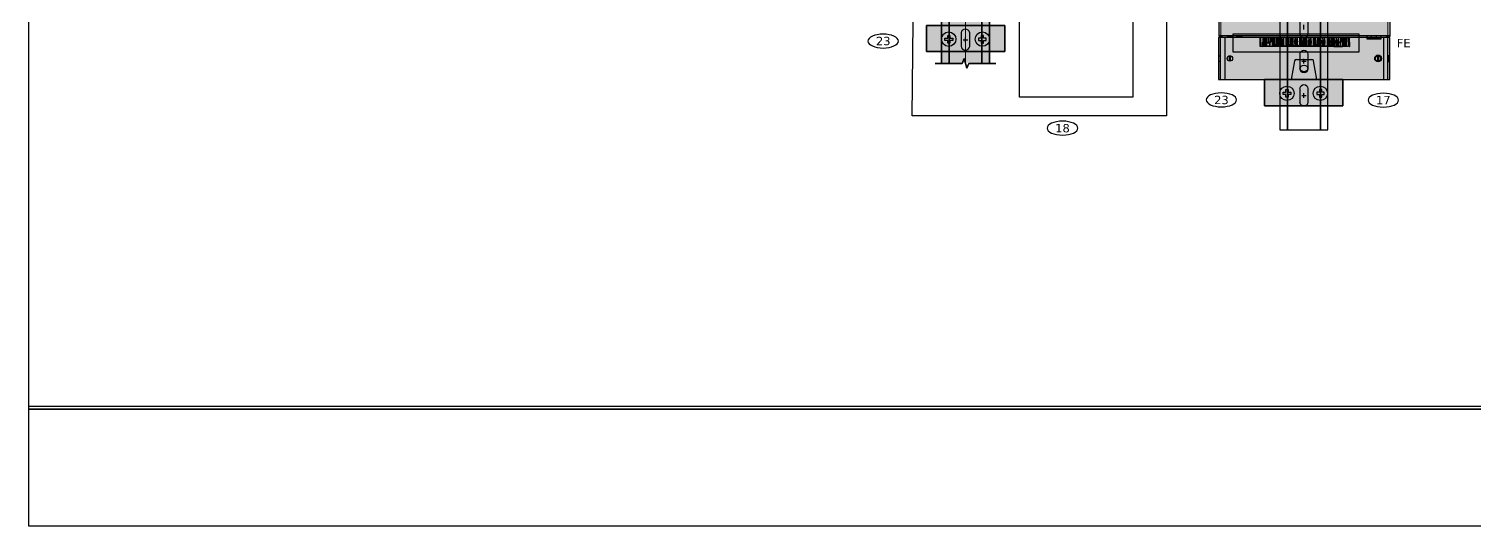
# Model space of a CAD drawing. Extents: x 9438 to 11125, y 1800 to 2873.
# Drawn here: x 9438 to 10476, y 1800 to 2158 of the extents above; entities that cross this region are included whole.
import ezdxf

# ---------------------------------------------------------------- set-up
doc = ezdxf.new("R2010")
doc.units = 0
doc.header["$LTSCALE"] = 10
doc.header["$MEASUREMENT"] = 0
doc.layers.add('G02-1-PRDXXXX-E-MRIO-01-P01-01$0$ANNOTATION', color=7, linetype='Continuous')
doc.layers.add('G02-1-PRDXXXX-E-MRIO-01-P01-01$0$TITLE', color=7, linetype='Continuous')
doc.layers.add('G02-1-PRDXXXX-E-MRIO-01-P01-01$0$View', color=251, linetype='Continuous', plot=False)
doc.styles.add('G02-1-PRDXXXX-E-MRIO-01-P01-01$0$PDF Swiss721BT-BoldCondensed', font='arial.ttf')
doc.styles.add('G02-1-PRDXXXX-E-MRIO-01-P01-01$0$PDF Verdana', font='verdana.ttf')

# ---------------------------------------------------------------- blocks, each defined once
blk = doc.blocks.new('G02-1-PRDXXXX-E-MRIO-01-P01-01$0$DV-54809-ZX-370-003')
at = {"layer": 'G02-1-PRDXXXX-E-MRIO-01-P01-01$0$ANNOTATION', "lineweight": 25}
for points in [[(655.7, 333.3), (655.7, 978.5), (661.1, 978.5), (661.1, 333.3), (661.1, 978.5), (684.8, 978.5), (684.8, 333.3), (684.8, 978.5), (690.2, 978.5), (690.2, 333.3), (690.2, 978.5), (684.8, 978.5), (684.8, 333.3), (684.8, 978.5), (673, 978.5), (661.1, 978.5), (661.1, 333.3), (661.1, 978.5), (655.7, 978.5)], [(916.1, 285), (933.4, 285), (933.4, 790.5), (928, 790.5), (928, 285), (928, 790.5), (916.1, 790.5), (904.3, 790.5), (904.3, 285), (904.3, 790.5), (898.9, 790.5), (898.9, 285)], [(933.4, 285), (933.4, 790.5), (928, 790.5), (928, 285), (928, 790.5), (904.3, 790.5), (904.3, 285), (904.3, 790.5), (898.9, 790.5), (898.9, 285)], [(857.6, 536.3), (855.4, 535.8), (855, 535.1), (855, 352.9), (855.4, 352.2), (857.6, 351.7), (885, 351.7), (961.4, 351.7), (961.4, 350.5), (971.7, 350.5), (971.7, 351.7), (975.6, 351.7), (977.8, 352.2), (978, 352.9), (978, 535.1), (977.1, 536.1), (975.6, 536.3), (971.7, 536.3), (971.7, 537.5), (961.4, 537.5), (961.4, 536.3), (857.7, 536.3)], [(644.9, 341.4), (644.9, 360.2), (701.3, 360.2), (701.3, 341.4)], [(701.3, 341.4), (701.3, 360.2), (644.9, 360.2), (644.9, 341.4)], [(865, 341.2), (955.8, 341.2), (955.8, 353.8), (865, 353.8), (865, 341.2), (955.8, 341.2), (955.8, 353.8), (865, 353.8)], [(661.8, 350.9), (663.8, 350.9), (663.8, 349.4), (661.8, 349.4), (661.8, 347.3), (660.3, 347.3), (660.3, 349.4), (658.2, 349.4), (658.2, 350.9), (660.3, 350.9), (660.3, 352.9), (661.8, 352.9)], [(684.3, 350.9), (682.3, 350.9), (682.3, 349.4), (684.3, 349.4), (684.3, 347.3), (685.8, 347.3), (685.8, 349.4), (687.9, 349.4), (687.9, 350.9), (685.8, 350.9), (685.8, 352.9), (684.3, 352.9)], [(855, 351.4), (854.7, 351.2), (854.7, 321.4), (855, 321.2), (977.6, 321.2), (977.8, 321.4), (977.8, 351.2), (977.6, 351.4), (946.8, 351.4), (946.1, 345), (946.1, 351.4), (942.4, 351.4), (942.4, 348.5), (942.9, 348.3), (943.9, 348.8), (943.9, 345.1), (937.3, 345.3), (937.3, 351.2), (937.3, 351.4), (936.1, 351.4), (935.8, 350.9), (935.8, 346.3), (934.3, 346.3), (934.3, 350.9), (933.9, 351.4), (932.7, 351.4), (932.7, 351.2), (932.7, 345.3), (927.5, 345.3), (927.5, 351.2), (927.3, 351.4), (926.1, 351.4), (926, 350.9), (926, 346.3), (924.4, 346.3), (924.4, 350.9), (924.1, 351.4), (922.9, 351.4), (922.8, 351.2), (922.8, 345.3), (917.7, 345.3), (917.7, 351.2), (917.5, 351.4), (916.3, 351.4), (916.1, 350.9), (916.1, 346.3), (914.6, 346.3), (914.6, 350.9), (914.3, 351.4), (913.1, 351.4), (912.9, 345.3), (907.9, 345.3), (907.9, 351.2), (907.7, 351.4), (906.5, 351.4), (906.2, 350.9), (906.2, 346.3), (904.6, 346.3), (904.6, 350.9), (904.5, 351.4), (903.3, 351.4), (903.1, 351.2), (903.1, 345.3), (898, 345.3), (898, 351.2), (897.9, 351.4), (896.7, 351.4), (896.3, 350.9), (896.3, 346.3), (894.8, 346.3), (894.8, 350.9), (894.6, 351.4), (891.9, 351.4), (891.9, 348.5), (892.3, 348.3), (893.3, 348.8), (893.3, 345.3), (889.4, 345.1), (889.4, 345), (889.2, 345), (888.9, 351.4), (886.9, 351.4), (886.7, 345.3), (886.5, 345), (884.7, 345), (884.7, 351.4)], [(916.3, 345), (884.7, 345), (884.7, 351.4), (854.7, 351.4), (854.7, 321.2), (977.8, 321.2), (977.8, 351.4), (948, 351.4), (948, 345)], [(886.7, 345), (887, 345.3), (887, 345.1), (886.9, 345.1), (886.9, 345)], [(929.2, 349.2), (929.5, 349.2)], [(930.5, 349.2), (931.1, 349.2)], [(948.8, 345), (948.7, 345), (948.7, 345.1), (948.5, 345.3), (948.5, 351.4), (948.7, 345.3)], [(856, 338.3), (856, 334.3), (855, 334.3), (855, 338.3)], [(976.6, 338.3), (976.6, 334.3), (977.6, 334.3), (977.6, 338.3)], [(887.9, 302.4), (887.9, 321.2), (944.1, 321.2), (944.1, 302.4)], [(944.1, 302.4), (944.1, 321.2), (887.9, 321.2), (887.9, 302.4)], [(904.8, 312.1), (906.7, 312.1), (906.7, 310.4), (904.8, 310.4), (904.8, 308.5), (903.1, 308.5), (903.1, 310.4), (901.1, 310.4), (901.1, 312.1), (903.1, 312.1), (903.1, 314), (904.8, 314)], [(927.2, 312.1), (925.3, 312.1), (925.3, 310.4), (927.2, 310.4), (927.2, 308.5), (928.9, 308.5), (928.9, 310.4), (930.7, 310.4), (930.7, 312.1), (928.9, 312.1), (928.9, 314), (927.2, 314)]]:
    blk.add_lwpolyline(points, close=True, dxfattribs=at)
at = {"layer": 'G02-1-PRDXXXX-E-MRIO-01-P01-01$0$ANNOTATION', "color": 7, "lineweight": 0, "true_color": 0xffffff}
for points in [[(684.8, 333.3), (684.8, 978.5), (684.8, 333.3)], [(961.4, 351.7), (857.6, 351.7), (975.6, 351.7)]]:
    blk.add_lwpolyline(points, close=True, dxfattribs=at)
at = {"layer": 'G02-1-PRDXXXX-E-MRIO-01-P01-01$0$ANNOTATION', "lineweight": 25}
for points in [[(962.9, 748.2), (962.9, 844.3), (793.2, 844.3), (793.2, 308.5), (711.8, 308.5), (711.8, 362.6)], [(891.8, 745.1), (891.8, 815.9), (817.3, 815.9), (817.3, 295.2), (634.7, 295.2), (635.4, 362.6)], [(913.1, 363.9), (913.1, 354.1)], [(919.2, 354.1), (919.2, 363.9)], [(669.9, 354.8), (669.9, 345)], [(676, 345), (676, 354.8)], [(916.1, 357.3), (916.1, 360.7)], [(671.3, 349.9), (674.7, 349.9)], [(673, 348.2), (673, 351.6)], [(855, 352.9), (978, 352.9)], [(856.2, 321.2), (856.2, 351.4)], [(859.2, 351.4), (859.2, 321.2)], [(861.1, 351.4), (861.1, 352.6), (864.5, 352.6), (864.5, 351.4)], [(864.5, 351.6), (861.1, 351.6)], [(867.9, 351.4), (867.9, 352.6), (871.4, 352.6), (871.4, 351.4)], [(871.4, 351.6), (867.9, 351.6)], [(886.5, 345), (886.7, 345), (886.7, 345.3), (886.9, 351.4), (887, 351.4), (888.9, 351.4)], [(887, 351.4), (887, 345.3), (887, 351.4)], [(887, 351.2), (887, 351.2)], [(887, 345.3), (887, 345.3)], [(888.9, 351.4), (889.2, 345), (888.9, 351.4)], [(889.2, 345), (889.2, 345)], [(889.2, 345), (889.2, 345)], [(889.2, 345), (889.2, 345)], [(893.1, 345.1), (889.4, 345.1), (889.4, 345)], [(891.9, 348.5), (891.9, 351.4), (894.6, 351.4), (894.8, 350.9), (894.8, 346.3)], [(892.3, 348.3), (893.3, 348.8), (893.3, 345.3)], [(893.1, 345.3), (893.1, 345.3)], [(896.3, 346.3), (896.3, 350.9), (896.7, 351.4), (897.9, 351.4)], [(897.9, 351.2), (897.9, 351.2)], [(898, 345.3), (898, 351.2)], [(898, 345.3), (898, 345.3)], [(902.9, 345.1), (898, 345.1)], [(899.7, 345.1), (899.6, 349.2), (899.7, 349.4), (899.7, 349.5)], [(900.2, 345.1), (900.1, 349.2), (900.2, 349.7), (900.1, 349.9), (899.9, 349.7)], [(901.4, 349.5), (901.4, 349.4), (901.4, 349.2), (901.2, 345.1)], [(902.9, 345.3), (902.9, 345.3)], [(903.1, 351.2), (903.1, 345.3)], [(903.3, 351.4), (904.5, 351.4), (904.6, 350.9), (904.6, 346.3)], [(903.3, 351.2), (903.3, 351.2)], [(906.2, 346.3), (906.2, 350.9), (906.5, 351.4), (907.7, 351.4)], [(907.7, 351.2), (907.7, 351.2)], [(907.9, 345.3), (907.9, 351.2)], [(907.9, 345.3), (907.9, 345.3)], [(912.9, 345.1), (907.9, 345.1)], [(909.7, 345.1), (909.5, 349.2), (909.5, 349.4), (909.5, 349.5)], [(910.1, 345.1), (909.9, 349.2), (910.1, 349.7), (909.9, 349.9), (909.7, 349.7)], [(910.7, 345.1), (910.9, 349.2), (910.7, 349.7), (910.9, 349.9), (911.1, 349.7)], [(911.2, 349.5), (911.2, 349.4), (911.2, 349.2), (911.1, 345.1)], [(911.2, 349.2), (911.2, 349.2)], [(912.9, 351.2), (912.9, 345.3)], [(912.9, 345.3), (912.9, 345.3)], [(913.1, 351.4), (914.3, 351.4), (914.6, 350.9), (914.6, 346.3)], [(913.1, 351.2), (913.1, 351.2)], [(916.1, 346.3), (916.1, 350.9), (916.3, 351.4), (917.5, 351.4)], [(917.5, 351.2), (917.5, 351.2)], [(917.7, 345.3), (917.7, 351.2)], [(917.8, 345.3), (917.8, 345.3)], [(922.8, 345.1), (917.8, 345.1)], [(919.5, 345.1), (919.4, 349.2), (919.4, 349.4), (919.4, 349.5)], [(919.9, 345.1), (919.7, 349.2), (919.9, 349.7), (919.7, 349.9), (919.5, 349.7)], [(920.6, 345.1), (920.7, 349.2), (920.6, 349.7), (920.7, 349.9), (920.9, 349.7)], [(921.1, 349.5), (921.1, 349.4), (921.2, 349.2), (921.1, 345.1)], [(922.8, 351.2), (922.8, 345.3)], [(922.8, 345.3), (922.8, 345.3)], [(922.9, 351.4), (924.1, 351.4), (924.4, 350.9), (924.4, 346.3)], [(922.9, 351.2), (922.9, 351.2)], [(926, 346.3), (926, 350.9), (926.1, 351.4), (927.3, 351.4)], [(927.3, 351.2), (927.3, 351.2)], [(927.5, 345.3), (927.5, 351.2)], [(932.9, 345), (932.7, 345.1), (927.5, 345.1)], [(927.7, 345.3), (927.7, 345.3)], [(929.4, 345.1), (929.2, 349.2), (929.2, 349.4), (929.4, 349.4), (929.5, 349.2), (929.7, 349.7), (929.5, 349.9), (929.4, 349.7), (929.4, 349.4), (929.5, 349.2), (929.7, 345.1)], [(929.2, 349.4), (929.2, 349.5)], [(929.2, 349.2), (929.2, 349.2)], [(930.4, 345.1), (930.5, 349.2), (930.4, 349.7), (930.5, 349.9), (930.9, 349.7), (930.7, 349.4), (930.5, 349.2), (930.7, 349.4), (931.1, 349.4)], [(930.9, 349.5), (931.1, 349.4), (931.1, 349.2), (930.9, 345.1)], [(932.6, 345.3), (932.6, 345.3)], [(932.7, 351.4), (933.9, 351.4), (934.3, 350.9), (934.3, 346.3)], [(932.7, 351.2), (932.7, 345.3)], [(932.7, 351.2), (932.7, 351.2)], [(935.8, 346.3), (935.8, 350.9), (936.1, 351.4), (937.3, 351.4)], [(937.3, 345.3), (937.3, 351.2)], [(937.3, 351.2), (937.3, 351.2)], [(937.5, 345.1), (943.9, 345.1), (943.9, 348.8), (942.9, 348.3)], [(937.5, 345.3), (937.5, 345.3)], [(939.2, 345.1), (939, 349.2), (939, 349.4), (939.2, 349.5)], [(939.5, 349.2), (939.7, 349.7), (939.5, 349.9), (939.2, 349.7)], [(939.7, 345.1), (939.3, 349.2)], [(940.7, 349.5), (940.9, 349.4), (940.9, 349.2), (940.7, 345.1)], [(946.1, 345), (946.1, 351.4), (942.4, 351.4), (942.4, 348.5)], [(946.5, 345), (946.8, 351.4), (946.5, 345)], [(946.5, 345), (946.5, 345)], [(946.8, 351.4), (948.7, 351.4), (948.8, 345.3), (948.8, 345.1), (949, 345)], [(948.5, 351.2), (948.5, 351.2)], [(948.7, 345.1), (948.7, 345.1)], [(964.6, 351.4), (964.6, 352.6), (961.2, 352.6), (961.2, 351.4)], [(961.2, 351.6), (964.6, 351.6)], [(971.5, 351.4), (971.5, 352.6), (968.1, 352.6), (968.1, 351.4)], [(968.1, 351.6), (971.5, 351.6)], [(973.4, 351.4), (973.4, 321.2)], [(976.3, 321.2), (976.3, 351.4)], [(694.8, 332.9), (675.3, 332.9), (673.8, 329.4), (672.1, 336.5), (670.6, 332.9), (651.1, 332.9), (670.6, 332.9), (672.1, 336.5), (673.8, 329.4), (675.3, 332.9), (694.8, 332.9), (675.3, 332.9), (673.8, 329.5), (672.1, 336.5), (670.6, 332.9), (651.1, 332.9)], [(862.6, 334.5), (862.6, 338.2)], [(863.3, 334.5), (863.3, 338.2)], [(907.2, 321.2), (909.5, 334.6)], [(910.7, 335.6), (921.9, 335.6)], [(913.1, 339.4), (913.1, 329.5)], [(914.5, 334.5), (917.8, 334.5)], [(916.1, 332.8), (916.1, 336.1)], [(919.2, 329.5), (919.2, 339.4)], [(969.2, 334.5), (969.2, 338.2)], [(970, 334.5), (970, 338.2)], [(913.1, 314.8), (913.1, 304.8)], [(919.2, 304.8), (919.2, 314.8)], [(914.5, 309.7), (917.8, 309.7)], [(916.1, 308), (916.1, 311.4)]]:
    blk.add_lwpolyline(points, dxfattribs=at)
at = {"layer": 'G02-1-PRDXXXX-E-MRIO-01-P01-01$0$ANNOTATION', "color": 7, "lineweight": 0, "true_color": 0xffffff}
for points in [[(684.8, 655.9), (673, 655.9), (673, 333.3)], [(644.9, 341.4), (644.9, 360.2)], [(946.1, 345), (886.5, 345), (889.4, 345)], [(889.4, 345.1), (943.9, 345.1), (893.3, 345.3), (932.7, 345.3), (893.3, 345.3)], [(896.7, 351.4), (897.9, 351.4)], [(903.1, 351.4), (904.5, 351.4)], [(922.8, 345.3), (903.1, 345.3), (932.7, 345.3), (943.9, 345.1)], [(906.5, 351.4), (907.7, 351.4)], [(916.1, 350.9), (917.7, 351.4)], [(922.9, 351.4), (924.1, 351.4)], [(926.1, 351.4), (927.5, 351.4)], [(932.7, 351.4), (933.9, 351.4)], [(936.1, 351.4), (937.3, 351.4)], [(865, 341.2), (955.8, 341.2)], [(887.9, 302.4), (887.9, 321.2)]]:
    blk.add_lwpolyline(points, dxfattribs=at)
at = {"layer": 'G02-1-PRDXXXX-E-MRIO-01-P01-01$0$ANNOTATION', "lineweight": 0}
for points in [[(855, 352.9), (855, 535.1)], [(856.5, 535.3), (856.5, 352.7)], [(976.4, 535.3), (976.4, 352.7)], [(978, 352.9), (978, 535.1)], [(975.4, 351.7), (975.3, 351.7), (857.7, 351.7), (857.6, 351.7), (855.9, 351.9)], [(885, 351.7), (885.2, 351.4), (885.3, 345.3), (887.5, 345.3), (887.9, 351.7)], [(887.9, 351.7), (887.9, 351.7)], [(887.9, 351.7), (887.9, 351.7)], [(890.1, 351.7), (890.1, 347.2), (891.4, 347.8), (891.4, 345.6), (888.2, 345.6), (888.2, 345.3), (891.8, 345.3), (891.8, 348.2)], [(888.2, 351.7), (888.2, 345.6)], [(897, 351.6), (890.7, 351.6), (890.7, 348), (891.4, 348.3)], [(893.5, 347.5), (893.6, 351.6)], [(893.5, 347.3), (893.5, 347.2), (893.6, 347), (893.8, 346.8), (894, 346.8), (893.8, 347.3), (893.8, 347.5), (894, 351.6)], [(894.6, 351.6), (894.8, 347.5), (894.8, 347.3), (894.6, 346.8), (894.8, 346.8), (895.2, 347), (895.2, 347.2), (895.3, 347.3)], [(895.2, 351.6), (895.3, 347.5)], [(896.8, 351.4), (896.8, 351.4)], [(897, 351.4), (897, 345.3), (898.2, 345.3), (898.4, 345.5), (898.5, 345.6), (898.5, 350.4)], [(897, 345.3), (897, 345.3)], [(897.4, 351.7), (897.4, 345.6), (898.2, 345.6), (898.2, 350.4)], [(899.2, 351.7), (899.2, 352.7)], [(901.6, 351.4), (901.6, 345.3), (900.4, 345.3), (900.2, 345.5), (900.1, 345.6), (900.1, 350.4)], [(900.4, 350.4), (900.4, 345.6), (901.2, 345.6), (901.2, 351.7)], [(901.6, 345.3), (901.6, 345.3)], [(901.6, 345.3), (901.6, 345.3)], [(901.8, 351.6), (906.7, 351.6)], [(901.8, 351.4), (901.8, 351.4)], [(903.3, 347.5), (903.4, 351.6)], [(903.3, 347.3), (903.4, 347.2), (903.4, 347), (903.8, 346.8), (904, 346.8), (903.8, 347.3), (903.6, 347.5), (904, 351.6)], [(904.6, 351.6), (904.8, 347.5), (904.8, 347.3), (904.6, 346.8), (905, 347), (905, 347.2), (905.1, 347.3)], [(905, 351.6), (905.1, 347.5)], [(906.7, 351.4), (906.7, 351.4)], [(906.8, 351.4), (906.8, 345.3)], [(908.4, 350.4), (908.4, 345.6), (908.2, 345.5), (908, 345.3), (907, 345.3)], [(907, 345.3), (907, 345.3)], [(907, 345.3), (907, 345.3)], [(907.2, 351.7), (907.2, 345.6), (908, 345.6), (908, 350.4)], [(911.4, 351.4), (911.4, 345.3), (910.2, 345.3), (910.1, 345.5), (909.9, 345.6), (909.9, 350.4)], [(910.2, 350.4), (910.2, 345.6), (911.1, 345.6), (911.1, 351.7)], [(911.4, 345.3), (911.4, 345.3)], [(911.4, 345.3), (911.4, 345.3)], [(911.6, 351.6), (916.5, 351.6)], [(911.6, 351.4), (911.6, 351.4)], [(913.1, 347.5), (913.3, 351.6)], [(913.4, 347), (913.6, 346.8), (913.8, 346.8), (913.6, 347.3), (913.6, 347.5), (913.8, 351.6)], [(914.5, 351.6), (914.6, 347.5), (914.6, 347.3), (914.5, 346.8), (914.6, 346.8), (914.8, 347), (915, 347.2), (915, 347.3)], [(914.8, 351.6), (915, 347.5)], [(916.1, 351.4), (916.1, 351.4)], [(916.5, 351.4), (916.5, 351.4)], [(916.7, 351.4), (916.7, 345.3)], [(918.2, 350.4), (918.2, 345.6), (918, 345.5), (918, 345.3), (916.8, 345.3)], [(916.8, 345.3), (916.8, 345.3)], [(916.8, 345.3), (916.8, 345.3)], [(917, 351.7), (917, 345.6), (918, 345.6), (918, 350.4)], [(921.2, 345.3), (920, 345.3), (919.9, 345.5), (919.7, 345.6), (919.7, 350.4)], [(920, 350.4), (920, 345.6), (920.9, 345.6), (920.9, 351.7)], [(921.2, 345.3), (921.2, 345.3)], [(921.2, 345.3), (921.2, 345.3)], [(921.4, 351.6), (926.5, 351.6), (926.8, 351.7)], [(921.4, 345.3), (921.4, 351.4)], [(921.4, 351.4), (921.4, 351.4)], [(922.9, 347.5), (923.3, 351.6)], [(923.3, 347), (923.4, 346.8), (923.6, 346.8), (923.4, 347.3), (923.4, 347.5), (923.6, 351.6)], [(924.3, 351.6), (924.4, 347.5), (924.4, 347.3), (924.3, 346.8), (924.4, 346.8), (924.6, 347), (924.8, 347.2), (924.8, 347.3)], [(924.6, 351.6), (924.8, 347.5)], [(926.3, 351.4), (926.3, 351.4)], [(926.5, 351.4), (926.5, 345.3)], [(928.2, 350.4), (928.2, 345.6), (928, 345.5), (927.8, 345.3), (926.6, 345.3)], [(926.6, 345.3), (926.6, 345.3)], [(926.6, 345.3), (926.6, 345.3)], [(927, 351.7), (927, 345.6), (927.8, 345.6), (927.8, 350.4)], [(931.1, 345.3), (929.9, 345.3), (929.7, 345.5), (929.7, 345.6), (929.7, 350.4)], [(929.9, 350.4), (929.9, 345.6), (930.9, 345.6), (930.9, 351.7)], [(931.1, 345.3), (931.1, 345.3)], [(931.1, 345.3), (931.1, 345.3)], [(931.2, 345.3), (931.2, 351.4)], [(931.4, 351.6), (936.3, 351.6)], [(931.4, 351.4), (931.4, 351.4)], [(932.9, 347.5), (933.1, 351.6)], [(932.9, 347.3), (932.9, 347.2), (933.1, 347), (933.3, 346.8), (933.4, 346.8), (933.3, 347.3), (933.3, 347.5), (933.4, 351.6)], [(934.1, 351.6), (934.3, 347.5), (934.3, 347.3), (934.1, 346.8), (934.3, 346.8), (934.4, 347)], [(934.4, 351.6), (934.8, 347.5)], [(934.6, 347.3), (934.6, 347.2), (934.6, 347)], [(936.3, 351.4), (936.3, 345.3)], [(936.3, 351.4), (936.3, 351.4)], [(938, 350.4), (938, 345.6), (937.8, 345.5), (937.7, 345.3), (936.5, 345.3)], [(936.5, 345.3), (936.5, 345.3)], [(936.5, 345.3), (936.5, 345.3)], [(936.8, 351.7), (936.8, 345.6), (937.7, 345.6), (937.7, 350.4)], [(942.4, 348.2), (942.4, 345.3), (939.7, 345.3), (939.7, 345.5), (939.5, 345.6), (939.5, 350.4)], [(939.7, 350.4), (939.7, 345.6), (942.1, 345.6), (942.1, 347.8), (940.7, 347.2), (940.7, 351.7)], [(942.1, 348.3), (941.2, 348), (941.2, 351.6), (944.9, 351.6), (944.9, 351.7)], [(945.1, 351.7), (945.1, 351.7)], [(945.1, 351.7), (945.4, 345.3), (947.8, 345.3), (948, 351.4), (948.2, 351.7)], [(945.1, 351.7), (945.1, 351.7)], [(964.8, 351.7), (964.8, 350.5), (961.4, 350.5), (961.4, 351.7)], [(971.7, 351.7), (971.7, 350.5), (968.3, 350.5), (968.3, 351.7)], [(977.1, 351.9), (975.6, 351.7)]]:
    blk.add_lwpolyline(points, dxfattribs=at)
for points in [[(891.8, 348.3, 0.268538), (891.6, 348.5, 0.132735), (891.5, 348.5, 0.132735), (891.4, 348.5)], [(900.2, 350.5, 0.41442), (899.1, 351.6, 0.414433), (898, 350.5)], [(910.2, 350.5, 0.414409), (909.1, 351.6, 0.41442), (908, 350.5)], [(913.2, 347, 0.074233), (913.3, 347), (913.3, 347.2), (913.1, 347.3)], [(920, 350.5, 0.41442), (918.9, 351.6, 0.414409), (917.8, 350.5)], [(923, 347, 0.074234), (923.1, 347), (923.1, 347.2), (923.1, 347.3)], [(929.9, 350.5, 0.41442), (928.8, 351.6, 0.414433), (927.7, 350.5)], [(939.7, 350.5, 0.414433), (938.6, 351.6, 0.414433), (937.5, 350.5)], [(942.4, 348.3, 0.268575), (942.3, 348.5, 0.270578), (942, 348.5)]]:
    blk.add_lwpolyline(points, format="xyb", dxfattribs=at)
at = {"layer": 'G02-1-PRDXXXX-E-MRIO-01-P01-01$0$ANNOTATION', "lineweight": 25}
for points in [[(900.9, 345.1), (901.1, 349.2), (900.9, 349.7), (901.1, 349.9), (901.2, 349.7, 0.193288), (901.1, 349.8)], [(940.4, 345.1), (940.5, 349.2), (940.4, 349.7), (940.4, 349.9), (940.7, 349.7, 0.201572), (940.6, 349.8)], [(925.5, 321.2), (923.1, 334.6, 0.363442), (921.8, 335.6)]]:
    blk.add_lwpolyline(points, format="xyb", dxfattribs=at)
for centre, radius in [((660.9, 350.3), 5.17), ((685.1, 350.3), 5.16), ((862.9, 336.4), 1.95), ((969.4, 336.4), 2.46), ((969.4, 336.4), 1.95), ((916.2, 328.8), 2.79), ((903.9, 311.3), 5.17), ((927.9, 311.3), 5.17)]:
    blk.add_circle(centre, radius, dxfattribs=at)
for centre, radius, start, end in [((672.9, 354.4), 3.13, 10.0019, 169.997), ((916.1, 354.7), 3.13, 189.5674, 350.451), ((672.9, 345.5), 3.13, 189.549, 350.4512), ((892, 348.6), 0.254, 179.9111, 299.8503), ((895.6, 346.4), 0.763, 180.0353, 359.9691), ((899.8, 349.6), 0.258, 117.1821, 161.624), ((900.1, 349.3), 0.575, 162.1566, 183.118), ((900.1, 349.3), 0.243, 161.1689, 182.515), ((900.7, 349.3), 0.244, 357.5041, 18.7251), ((900.7, 349.3), 0.576, 356.9098, 17.8155), ((905.4, 346.4), 0.762, 180.0309, 359.9647), ((909.6, 349.6), 0.251, 116.9188, 162.5048), ((910.2, 349.3), 0.61, 162.3771, 182.1494), ((910.1, 349.3), 0.242, 161.2103, 182.5607), ((910.5, 349.3), 0.608, 357.8419, 17.6689), ((911, 349.6), 0.253, 17.5095, 62.4127), ((915.2, 346.4), 0.762, 180.0309, 359.9691), ((919.6, 349.6), 0.251, 116.929, 162.5255), ((920, 349.3), 0.61, 162.3589, 182.1303), ((919.9, 349.3), 0.242, 161.2102, 182.5606), ((920.8, 349.6), 0.251, 17.4953, 63.0813), ((920.5, 349.3), 0.61, 357.8506, 17.6229), ((925, 346.4), 0.762, 180.0309, 359.9691), ((929.4, 349.6), 0.258, 117.1821, 161.624), ((929.8, 349.3), 0.575, 162.1566, 183.118), ((929.8, 349.3), 0.243, 161.1689, 182.515), ((930.3, 349.3), 0.244, 357.5041, 18.7251), ((930.6, 349.6), 0.261, 18.3934, 62.1521), ((930.3, 349.3), 0.576, 356.9098, 17.8155), ((934.9, 346.4), 0.762, 180.0309, 359.9691), ((939.3, 349.6), 0.251, 116.9188, 162.5048), ((939.6, 349.3), 0.608, 162.3311, 182.1581), ((940.1, 349.3), 0.608, 357.8419, 17.6689), ((942.7, 348.6), 0.254, 179.9111, 299.8426), ((910.6, 334.4), 1.27, 89.9968, 169.8939), ((916.1, 338.9), 3.13, 10.0004, 169.9988), ((916.1, 330.1), 3.13, 189.5674, 350.451), ((916.1, 314.2), 3.13, 10.0004, 169.9988), ((916.1, 305.4), 3.13, 189.5674, 350.451)]:
    blk.add_arc(centre, radius, start, end, dxfattribs=at)
at = {"layer": 'G02-1-PRDXXXX-E-MRIO-01-P01-01$0$ANNOTATION', "lineweight": 0}
for centre, radius, start, end in [((855.9, 353), 0.93, 179.9725, 264.9337), ((857.5, 352.8), 0.93, 179.9105, 270.1192), ((894.1, 347.6), 0.604, 180.1664, 197.5689), ((893.7, 347.2), 0.239, 230.2091, 244.6981), ((894.5, 347.6), 0.604, 342.4102, 359.8119), ((899.1, 350.5), 0.762, 0.0309, 179.9691), ((903.9, 347.6), 0.604, 180.1881, 197.5898), ((903.5, 347.2), 0.198, 228.1069, 245.2177), ((904.4, 347.6), 0.604, 342.4311, 359.8336), ((909.1, 350.5), 0.762, 0.0309, 179.9647), ((913.7, 347.6), 0.604, 180.1882, 197.5899), ((914.2, 347.6), 0.604, 342.431, 359.8337), ((918.9, 350.5), 0.763, 0.0353, 179.9691), ((923.5, 347.6), 0.602, 180.1564, 197.6216), ((924, 347.6), 0.602, 342.3784, 359.8436), ((928.8, 350.5), 0.762, 0.0309, 179.9691), ((933.5, 347.6), 0.604, 180.1881, 197.5898), ((933.1, 347.2), 0.198, 228.1069, 245.2177), ((934, 347.6), 0.604, 342.4311, 359.8336), ((938.6, 350.5), 0.762, 0.0309, 179.9691), ((975.3, 352.8), 0.934, 269.9387, 0.0606), ((977, 353), 0.93, 275.0671, 0.0312)]:
    blk.add_arc(centre, radius, start, end, dxfattribs=at)
at = {"layer": 'G02-1-PRDXXXX-E-MRIO-01-P01-01$0$ANNOTATION', "lineweight": 25}
for points in [[(613.8, 353.9), (607.8, 353.9), (602.9, 351.7), (602.9, 348.9)], [(624.7, 348.9), (624.7, 351.7), (619.8, 353.9), (613.8, 353.9)], [(602.9, 348.9), (602.9, 346.2), (607.8, 343.9), (613.8, 343.9)], [(613.8, 343.9), (619.8, 343.9), (624.7, 346.2), (624.7, 348.9)], [(910.7, 349.3), (910.7, 349.3), (910.7, 349.3), (910.7, 349.3)], [(920.7, 349.3), (920.7, 349.3), (920.7, 349.3), (920.7, 349.3)], [(939.4, 349.3), (939.4, 349.3), (939.3, 349.3), (939.3, 349.3)], [(940.4, 349.3), (940.4, 349.3), (940.4, 349.3), (940.4, 349.3)], [(856.8, 311.6), (850.8, 311.6), (845.9, 309.4), (845.9, 306.6)], [(867.7, 306.6), (867.7, 309.4), (862.8, 311.6), (856.8, 311.6)], [(845.9, 306.6), (845.9, 303.8), (850.8, 301.6), (856.8, 301.6)], [(856.8, 301.6), (862.8, 301.6), (867.7, 303.8), (867.7, 306.6)], [(973.1, 311.4), (967.1, 311.4), (962.2, 309.2), (962.2, 306.4)], [(962.2, 306.4), (962.2, 303.7), (967.1, 301.4), (973.1, 301.4)], [(984.1, 306.4), (984.1, 309.2), (979.2, 311.4), (973.1, 311.4)], [(973.1, 301.4), (979.2, 301.4), (984.1, 303.7), (984.1, 306.4)], [(742.7, 291.3), (736.5, 291.3), (731.6, 289), (731.6, 286.3)], [(753.7, 286.3), (753.7, 289), (748.8, 291.3), (742.7, 291.3)], [(731.6, 286.3), (731.6, 283.5), (736.5, 281.3), (742.7, 281.3)], [(742.7, 281.3), (748.8, 281.3), (753.7, 283.5), (753.7, 286.3)]]:
    blk.add_open_spline(points, degree=3, dxfattribs=at)
at = {"layer": 'G02-1-PRDXXXX-E-MRIO-01-P01-01$0$ANNOTATION', "lineweight": 0}
for points in [[(887.9, 351.8), (887.9, 351.8), (887.9, 351.8), (887.9, 351.8)], [(893.5, 347.6), (893.5, 347.6), (893.5, 347.6), (893.5, 347.6)], [(893.8, 347.6), (893.8, 347.6), (893.8, 347.6), (893.8, 347.6)], [(893.8, 347.6), (893.8, 347.6), (893.8, 347.6), (893.8, 347.5)], [(894.8, 347.5), (894.8, 347.6), (894.8, 347.6), (894.8, 347.6)], [(894.8, 347.6), (894.8, 347.6), (894.8, 347.6), (894.8, 347.6)], [(895, 347), (895, 347), (895, 347), (895.1, 347)], [(895.2, 347.6), (895.2, 347.6), (895.2, 347.6), (895.2, 347.6)], [(903.3, 347.6), (903.3, 347.6), (903.3, 347.6), (903.3, 347.6)], [(903.6, 347.6), (903.6, 347.6), (903.6, 347.6), (903.6, 347.6)], [(903.6, 347.6), (903.6, 347.6), (903.6, 347.6), (903.6, 347.5)], [(904.6, 347.5), (904.6, 347.6), (904.6, 347.6), (904.6, 347.6)], [(904.6, 347.6), (904.6, 347.6), (904.6, 347.6), (904.6, 347.6)], [(904.8, 347), (904.9, 347), (904.9, 347), (904.9, 347)], [(905, 347.6), (905, 347.6), (905, 347.6), (905, 347.6)], [(913.1, 347.6), (913.1, 347.6), (913.1, 347.6), (913.1, 347.6)], [(913.4, 347.6), (913.4, 347.6), (913.4, 347.6), (913.4, 347.6)], [(913.4, 347.6), (913.4, 347.6), (913.4, 347.6), (913.4, 347.5)], [(914.5, 347.5), (914.5, 347.6), (914.5, 347.6), (914.5, 347.6)], [(914.5, 347.6), (914.5, 347.6), (914.5, 347.6), (914.5, 347.6)], [(914.7, 347), (914.7, 347), (914.7, 347), (914.7, 347)], [(914.8, 347.6), (914.8, 347.6), (914.8, 347.6), (914.8, 347.6)], [(922.9, 347.6), (922.9, 347.6), (922.9, 347.6), (922.9, 347.6)], [(923.3, 347.6), (923.3, 347.6), (923.3, 347.6), (923.3, 347.6)], [(923.3, 347.6), (923.3, 347.6), (923.3, 347.6), (923.3, 347.5)], [(924.3, 347.5), (924.3, 347.6), (924.3, 347.6), (924.3, 347.6)], [(924.3, 347.6), (924.3, 347.6), (924.3, 347.6), (924.3, 347.6)], [(924.5, 347), (924.5, 347), (924.5, 347), (924.5, 347)], [(924.6, 347.6), (924.6, 347.6), (924.6, 347.6), (924.6, 347.6)], [(932.9, 347.6), (932.9, 347.6), (932.9, 347.6), (932.9, 347.6)], [(933.3, 347.6), (933.3, 347.6), (933.3, 347.6), (933.3, 347.6)], [(933.3, 347.6), (933.3, 347.6), (933.3, 347.6), (933.3, 347.5)], [(934.3, 347.5), (934.3, 347.6), (934.3, 347.6), (934.3, 347.6)], [(934.3, 347.6), (934.3, 347.6), (934.3, 347.6), (934.3, 347.6)], [(934.5, 347), (934.5, 347), (934.5, 347), (934.5, 347)], [(934.6, 347.6), (934.6, 347.6), (934.6, 347.6), (934.6, 347.6)], [(944.9, 351.8), (944.9, 351.8), (944.9, 351.8), (944.9, 351.8)]]:
    blk.add_open_spline(points, degree=3, dxfattribs=at)
at = {"layer": 'G02-1-PRDXXXX-E-MRIO-01-P01-01$0$ANNOTATION', "color": 7, "true_color": 0xffffff, "transparency": 33554559}
for points in [[(661.1, 978.5), (655.7, 978.5), (684.8, 333.3)], [(655.7, 978.5), (684.8, 333.3), (655.7, 333.3)], [(690.2, 333.3), (690.2, 978.5), (684.8, 333.3)], [(690.2, 978.5), (684.8, 333.3), (684.8, 978.5)], [(933.4, 285), (933.4, 790.5), (928, 790.5)], [(855, 535.1), (855, 352.9), (978, 352.9)], [(978, 535.1), (855, 535.1), (978, 352.9)], [(701.3, 341.4), (701.3, 360.2), (644.9, 341.4)], [(701.3, 360.2), (644.9, 341.4), (644.9, 360.2)], [(865, 353.8), (955.8, 353.8), (865, 341.2)], [(955.8, 353.8), (865, 341.2), (955.8, 341.2)], [(884.7, 345), (854.7, 351.2), (884.7, 351.4)], [(854.7, 351.2), (884.7, 351.4), (855, 351.4)], [(854.7, 351.2), (854.7, 321.4), (884.7, 345)], [(884.7, 345), (854.7, 321.4), (977.8, 321.4)], [(855, 352.9), (978, 352.9), (855.4, 352.2)], [(978, 352.9), (855.4, 352.2), (977.8, 352.2)], [(855.4, 352.2), (977.8, 352.2), (857.6, 351.7)], [(977.8, 352.2), (857.6, 351.7), (975.6, 351.7)], [(977.8, 321.4), (886.5, 345), (884.7, 345)], [(886.7, 345.3), (886.5, 345), (889.2, 345)], [(946.1, 345), (977.8, 321.4), (886.5, 345)], [(886.9, 351.4), (886.7, 345.3), (889.2, 345)], [(888.9, 351.4), (886.9, 351.4), (889.2, 345)], [(889.4, 345.1), (943.9, 345.1), (889.4, 345)], [(943.9, 345.1), (889.4, 345), (946.1, 345)], [(894.6, 351.4), (891.9, 351.4), (894.8, 350.9)], [(891.9, 351.4), (894.8, 350.9), (893.3, 348.8)], [(891.9, 351.4), (891.9, 348.5), (893.3, 348.8)], [(893.3, 348.8), (891.9, 348.5), (892.3, 348.3)], [(894.8, 350.9), (893.3, 348.8), (894.8, 346.3)], [(893.3, 348.8), (893.3, 345.3), (894.8, 346.3)], [(894.8, 346.3), (893.3, 345.3), (898, 345.3)], [(896.3, 346.3), (894.8, 346.3), (898, 345.3)], [(896.7, 351.4), (896.3, 350.9), (898, 351.2)], [(898, 351.2), (896.3, 350.9), (898, 345.3)], [(896.3, 350.9), (896.3, 346.3), (898, 345.3)], [(904.5, 351.4), (903.1, 351.2), (904.6, 350.9)], [(903.1, 351.2), (903.1, 345.3), (904.6, 350.9)], [(904.6, 350.9), (903.1, 345.3), (904.6, 346.3)], [(904.6, 346.3), (906.2, 346.3), (903.1, 345.3)], [(906.2, 346.3), (903.1, 345.3), (907.9, 345.3)], [(906.5, 351.4), (906.2, 350.9), (907.9, 351.2)], [(907.9, 351.2), (906.2, 350.9), (907.9, 345.3)], [(906.2, 350.9), (906.2, 346.3), (907.9, 345.3)], [(913.1, 351.4), (914.6, 350.9), (912.9, 345.3)], [(914.6, 350.9), (912.9, 345.3), (914.6, 346.3)], [(914.6, 346.3), (912.9, 345.3), (917.7, 345.3)], [(914.3, 351.4), (913.1, 351.4), (914.6, 350.9)], [(916.1, 346.3), (914.6, 346.3), (917.7, 345.3)], [(916.3, 351.4), (916.1, 350.9), (917.5, 351.4)], [(917.7, 351.2), (916.1, 350.9), (917.7, 345.3)], [(916.1, 350.9), (916.1, 346.3), (917.7, 345.3)], [(924.1, 351.4), (922.8, 351.2), (924.4, 350.9)], [(922.8, 351.2), (922.8, 345.3), (924.4, 350.9)], [(924.4, 350.9), (922.8, 345.3), (924.4, 346.3)], [(924.4, 346.3), (922.8, 345.3), (927.5, 345.3)], [(926, 346.3), (924.4, 346.3), (927.5, 345.3)], [(926.1, 351.4), (926, 350.9), (927.5, 351.2)], [(927.5, 351.2), (926, 350.9), (927.5, 345.3)], [(926, 350.9), (926, 346.3), (927.5, 345.3)], [(933.9, 351.4), (932.7, 351.2), (934.3, 350.9)], [(932.7, 351.2), (932.7, 345.3), (934.3, 350.9)], [(934.3, 350.9), (932.7, 345.3), (934.3, 346.3)], [(934.3, 346.3), (932.7, 345.3), (937.3, 345.3)], [(935.8, 346.3), (934.3, 346.3), (937.3, 345.3)], [(936.1, 351.4), (935.8, 350.9), (937.3, 351.2)], [(937.3, 351.2), (935.8, 350.9), (937.3, 345.3)], [(935.8, 350.9), (935.8, 346.3), (937.3, 345.3)], [(942.4, 348.5), (943.9, 348.8), (942.4, 351.4)], [(943.9, 348.8), (942.4, 351.4), (946.1, 351.4)], [(943.9, 348.8), (942.4, 348.5), (942.9, 348.3)], [(946.1, 351.4), (943.9, 348.8), (946.1, 345)], [(943.9, 348.8), (943.9, 345.1), (946.1, 345)], [(946.8, 351.4), (946.1, 345), (977.8, 351.2)], [(977.8, 351.2), (946.1, 345), (977.8, 321.4)], [(977.6, 351.4), (946.8, 351.4), (977.8, 351.2)], [(961.4, 351.7), (971.7, 351.7), (961.4, 350.5)], [(971.7, 351.7), (961.4, 350.5), (971.7, 350.5)], [(854.7, 321.4), (977.8, 321.4), (855, 321.2)], [(977.8, 321.4), (855, 321.2), (977.6, 321.2)], [(944.1, 302.4), (944.1, 321.2), (887.9, 302.4)], [(944.1, 321.2), (887.9, 302.4), (887.9, 321.2)]]:
    blk.add_solid(points, dxfattribs=at)
at = {"layer": 'G02-1-PRDXXXX-E-MRIO-01-P01-01$0$ANNOTATION', "attachment_point": 4}
for s, insert, char_height, style in [('23', (608.6, 348.9), 6.01, 'G02-1-PRDXXXX-E-MRIO-01-P01-01$0$PDF Verdana'), ('CIOC1-T', (903.6, 347.3), 3, 'G02-1-PRDXXXX-E-MRIO-01-P01-01$0$PDF Swiss721BT-BoldCondensed'), ('FE', (982.8, 347.5), 6.01, 'G02-1-PRDXXXX-E-MRIO-01-P01-01$0$PDF Verdana'), ('23', (851.6, 306.5), 6.01, 'G02-1-PRDXXXX-E-MRIO-01-P01-01$0$PDF Verdana'), ('17', (967.9, 306.5), 6.01, 'G02-1-PRDXXXX-E-MRIO-01-P01-01$0$PDF Verdana'), ('18', (737.4, 286.2), 6.01, 'G02-1-PRDXXXX-E-MRIO-01-P01-01$0$PDF Verdana')]:
    blk.add_mtext(s, dxfattribs=dict(at, insert=insert, char_height=char_height, style=style))

msp = doc.modelspace()

# ---------------------------------------------------------------- linework, layer by layer
at = {"layer": 'G02-1-PRDXXXX-E-MRIO-01-P01-01$0$TITLE'}
for points in [[(9437.7, 2872.7), (11125.3, 2872.7), (11125.3, 1884.1), (9437.7, 1884.1)], [(9437.7, 1884.1), (11125.3, 1884.1), (11125.3, 1800), (9437.7, 1800)]]:
    msp.add_lwpolyline(points, close=True, dxfattribs=at)
at = {"layer": 'G02-1-PRDXXXX-E-MRIO-01-P01-01$0$View'}
msp.add_lwpolyline([(9437.7, 2872), (11123.7, 2872), (11123.7, 1886), (9437.7, 1886)], close=True, dxfattribs=at)

# ---------------------------------------------------------------- block references
msp.add_blockref('G02-1-PRDXXXX-E-MRIO-01-P01-01$0$DV-54809-ZX-370-003', (9437.7, 1800))

doc.saveas('drawing.dxf')
